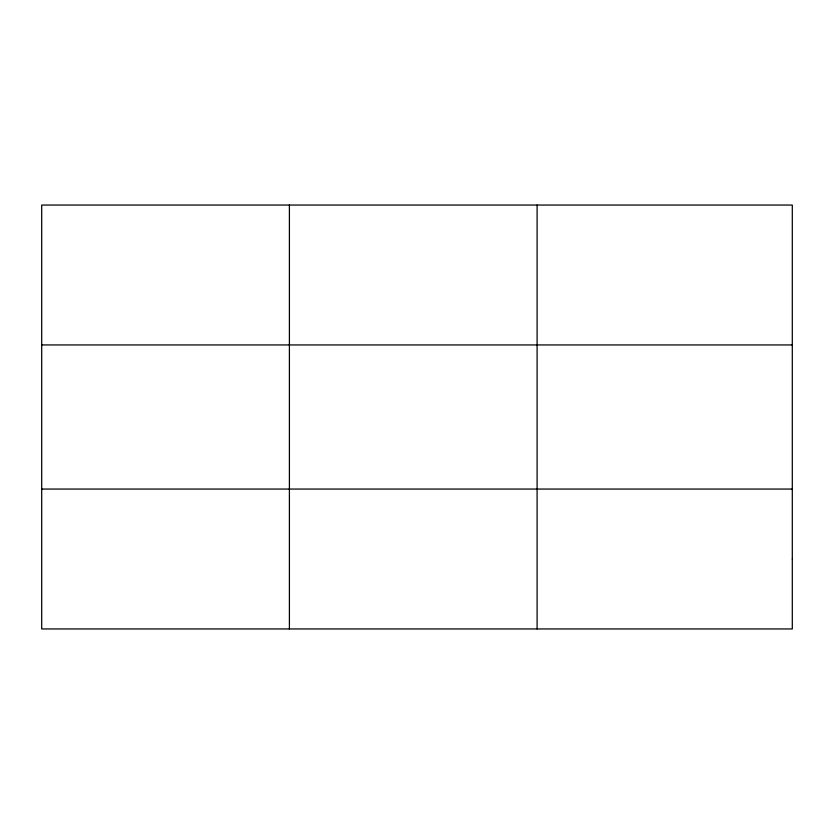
<?xml version="1.0" encoding="UTF-8"?>
<svg xmlns="http://www.w3.org/2000/svg" width="834" height="834" viewBox="0 0 834 834"><rect width="100%" height="100%" fill="white"/><g stroke="black" fill="none" stroke-linecap="round" stroke-linejoin="round"><path stroke-width="1.25" d="M289.398 205.049L289.398 628.951M537.096 205.049L537.096 628.951M41.7 344.942L792.3 344.942M41.7 489.058L792.3 489.058M792.3 559.009L792.3 628.951L41.7 628.951L41.7 205.049L792.3 205.049L792.3 559.009"/></g></svg>
